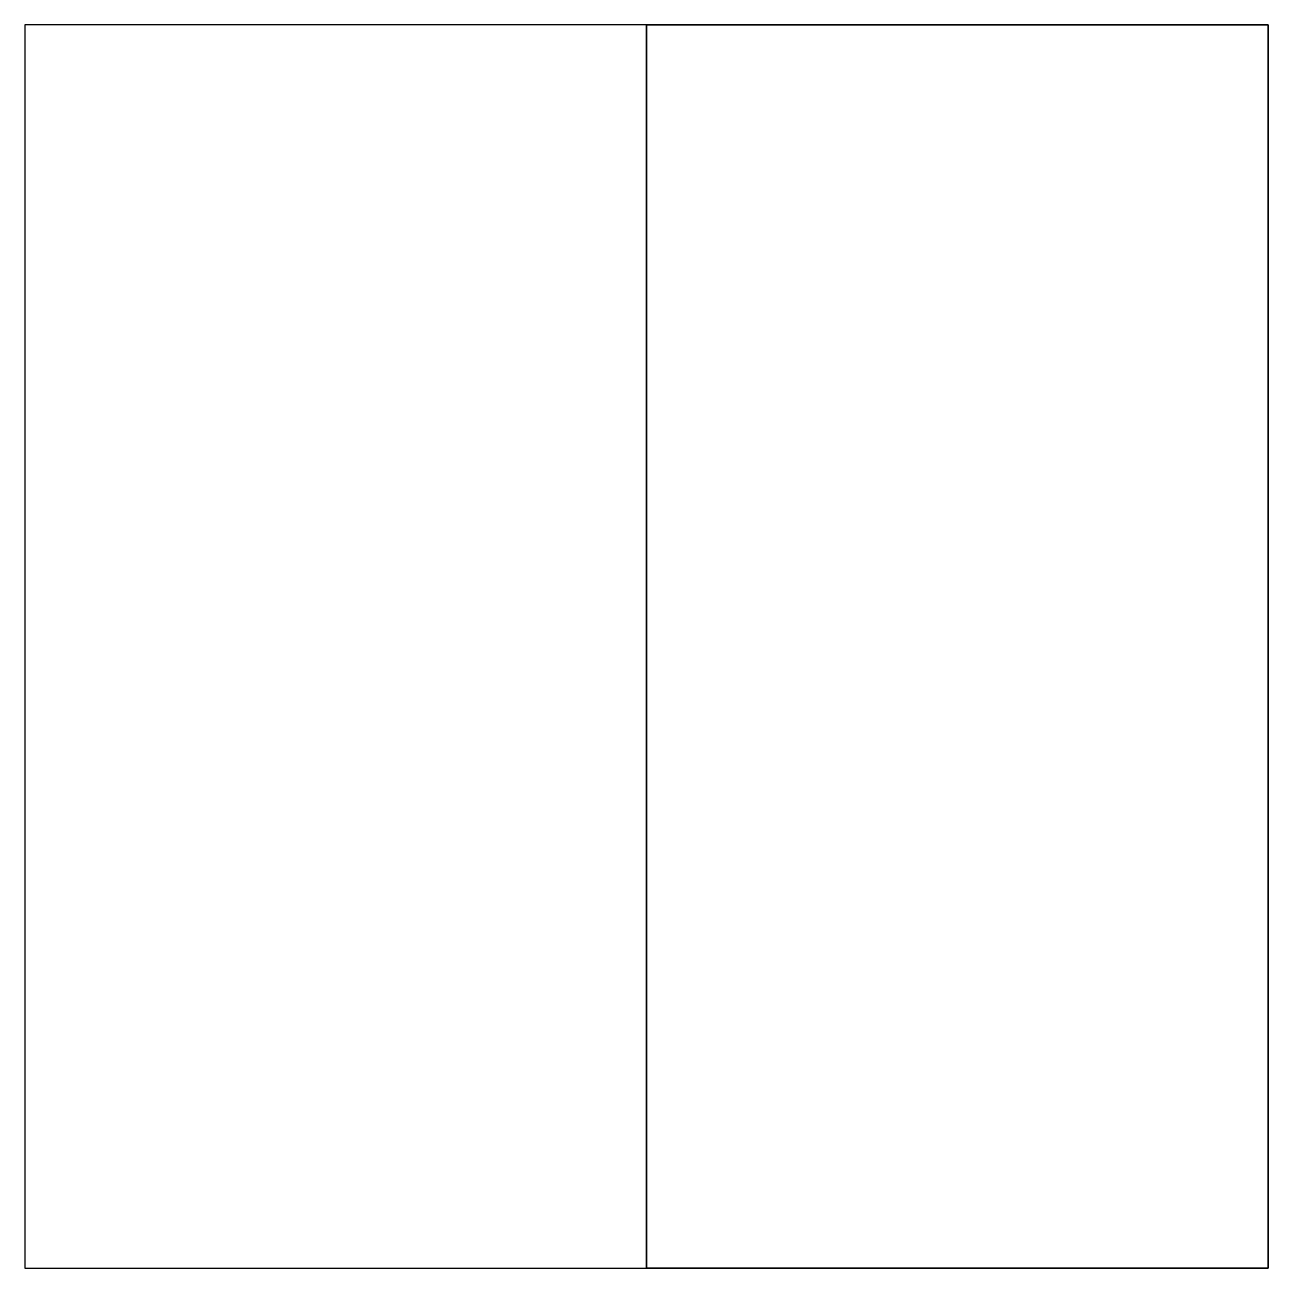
# Model space of a CAD drawing. Header units: millimetres. Extents: x 6495.02 to 6498.45, y 1663.36 to 1663.96.
# Drawn here: x 6498.11247 to 6498.11829, y 1663.67672 to 1663.68255 of the extents above; entities that cross this region are included whole.
import ezdxf

# ---------------------------------------------------------------- set-up
doc = ezdxf.new("R2010")
doc.units = ezdxf.units.MM
doc.layers.add('COTAS', color=7, linetype='Continuous', plot=False)

msp = doc.modelspace()

# ---------------------------------------------------------------- linework, layer by layer
at = {"layer": 'COTAS'}
for p, q in [((6498.1182943, 1663.6825456, -0.0260981), (6498.1124675, 1663.6825456, -0.0260981)), ((6498.1124675, 1663.6825456, -0.0260981), (6498.1124675, 1663.6767187, -0.0260981)), ((6498.1153809, 1663.6825456, -0.0261013), (6498.1153809, 1663.6825456, -0.0301013)), ((6498.1153809, 1663.6767187, -0.0261013), (6498.1153809, 1663.6825456, -0.0261013)), ((6498.1153809, 1663.6825456, -0.0301013), (6498.1153809, 1663.6767187, -0.0301013)), ((6498.1182943, 1663.6825456, -0.0261013), (6498.1153809, 1663.6825456, -0.0261013)), ((6498.1153809, 1663.6825456, -0.0301013), (6498.1182943, 1663.6825456, -0.0301013)), ((6498.1182943, 1663.6767187, -0.0261013), (6498.1182943, 1663.6825456, -0.0261013)), ((6498.1182943, 1663.6825456, -0.0301013), (6498.1182943, 1663.6767187, -0.0301013)), ((6498.1182943, 1663.6825456, -0.0260981), (6498.1182943, 1663.6825456, -0.0261013)), ((6498.1182943, 1663.6767187, -0.0260981), (6498.1182943, 1663.6825456, -0.0260981)), ((6498.1124675, 1663.6767187, -0.0260981), (6498.1182943, 1663.6767187, -0.0260981)), ((6498.1153809, 1663.6767187, -0.0301013), (6498.1153809, 1663.6767187, -0.0261013)), ((6498.1153809, 1663.6767187, -0.0261013), (6498.1182943, 1663.6767187, -0.0261013)), ((6498.1182943, 1663.6767187, -0.0301013), (6498.1153809, 1663.6767187, -0.0301013)), ((6498.1182943, 1663.6767187, -0.0260981), (6498.1182943, 1663.6767187, -0.0261013))]:
    msp.add_line(p, q, dxfattribs=at)
at = {"layer": 'COTAS', "extrusion": (0, -1, 0)}
msp.add_line((6498.1153841, 1663.6767187, -0.0300981), (6498.1153841, 1663.6767187, -0.0260981), dxfattribs=at)

doc.saveas('drawing.dxf')
